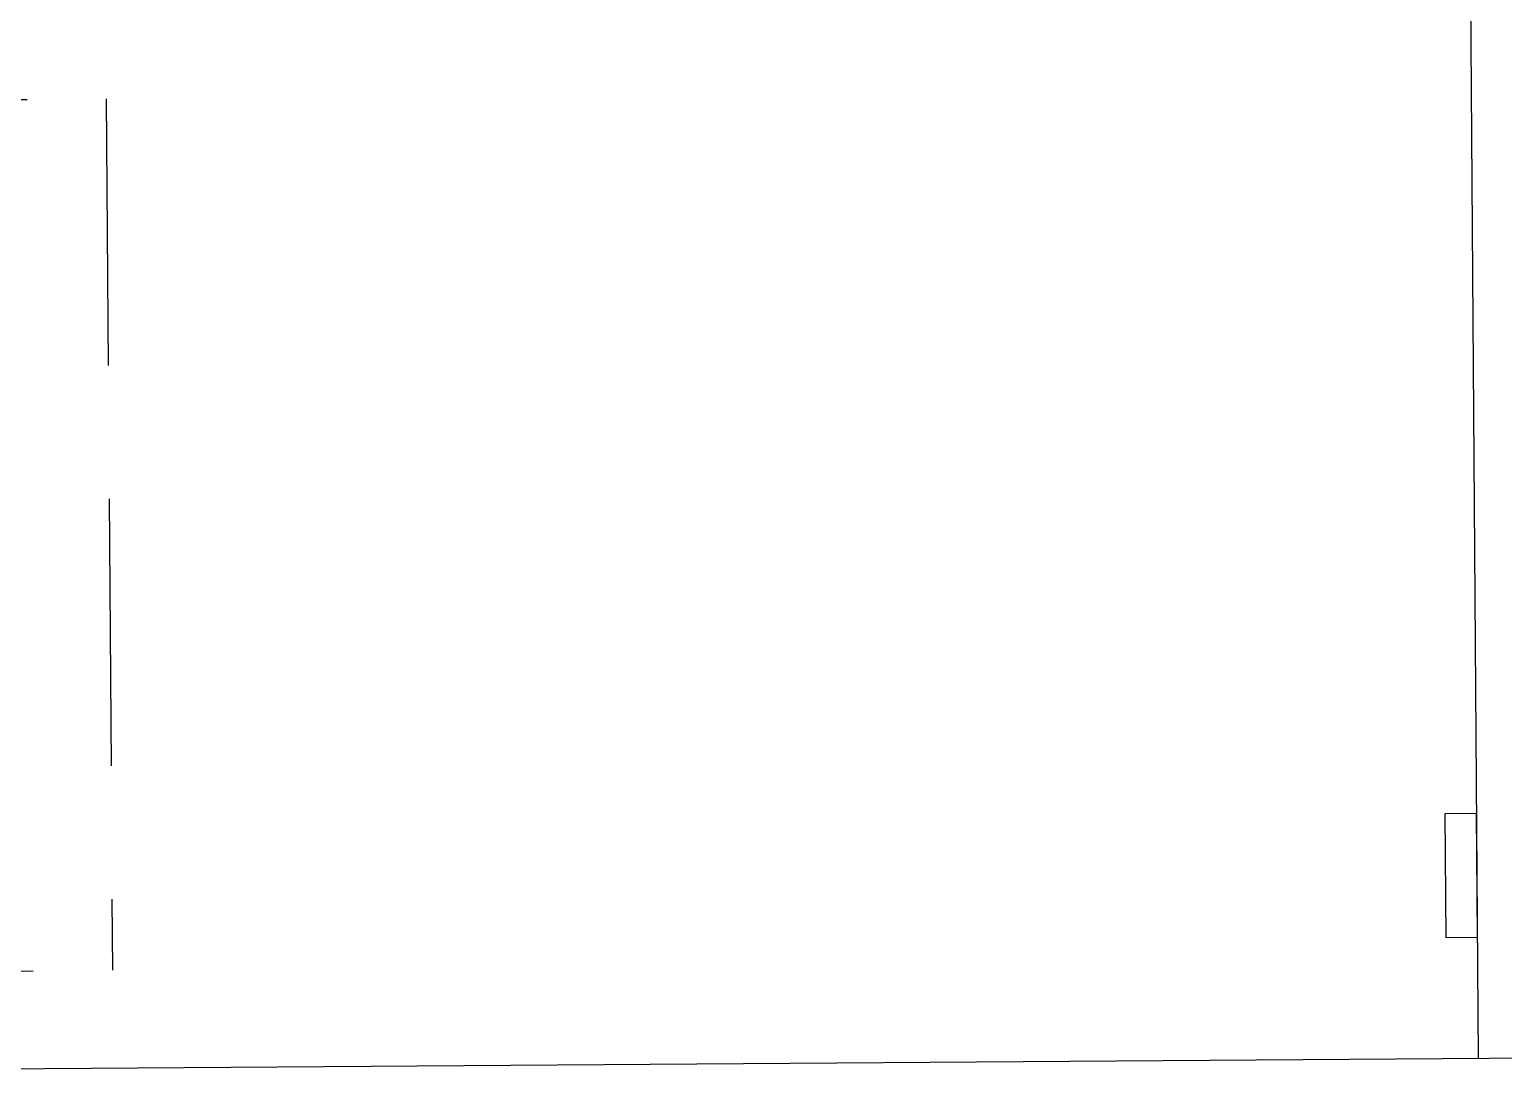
# Model space of a CAD drawing. Header units: feet. Extents: x 919634 to 928945, y 707022 to 708026.
# Drawn here: x 921010.41 to 921024.22, y 707120.89 to 707130.67 of the extents above; entities that cross this region are included whole.
import ezdxf

# ---------------------------------------------------------------- set-up
doc = ezdxf.new("R2010")
doc.units = ezdxf.units.FT
doc.header["$LTSCALE"] = 20
doc.header["$MEASUREMENT"] = 0
doc.linetypes.add('Site Plan$0$HIDDEN2', pattern=[0.1875, 0.125, -0.0625])
for name, color, linetype in [('-u-site-xref', 7, 'Continuous'), ('Site Plan$0$-u-site-bldg_interior', 252, 'Continuous'), ('Site Plan$0$SP-BLDG-ROOF ABOVE', 4, 'Site Plan$0$HIDDEN2')]:
    doc.layers.add(name, color=color, linetype=linetype)
doc.layers.get('-u-site-xref').off()

# ---------------------------------------------------------------- blocks, each defined once
blk = doc.blocks.new('Site Plan')
at = {"layer": 'Site Plan$0$-u-site-bldg_interior'}
for p, q in [((921023.914021038, 707131.0294004253, 2.697553752533984e-08), (921023.9854819664, 707121.0296557618, 2.697553752533984e-08)), ((921003.9936132783, 707120.8867883643, 2.697553342125346e-08), (921062.9087755874, 707121.3078123337, 2.69755336090443e-08))]:
    blk.add_line(p, q, dxfattribs=at)
at = {"layer": 'Site Plan$0$-u-site-bldg_interior', "elevation": 2.697553752533984e-08}
blk.add_lwpolyline([(921023.6774037969, 707123.3251250188), (921023.9690630162, 707123.3272092959), (921023.9774001245, 707122.1605724186), (921023.6857409052, 707122.1584881415)], close=True, dxfattribs=at)
at = {"layer": 'Site Plan$0$SP-BLDG-ROOF ABOVE'}
for p, q in [((921004.1370309489, 707129.9713785364, 2.697553342125346e-08), (921011.1292315744, 707130.021346727, 2.697553752533984e-08)), ((921004.137065272, 707129.9713787815, 2.697553342125346e-08), (921011.1292658974, 707130.0213469721, 2.697553752533984e-08)), ((921011.1292315744, 707130.021346727, 2.697553752533984e-08), (921011.1875913325, 707121.8548885852, 2.697553752533984e-08)), ((921004.1953907071, 707121.8049203946, 2.697553342125346e-08), (921011.1875913325, 707121.8548885852, 2.697553752533984e-08))]:
    blk.add_line(p, q, dxfattribs=at)

msp = doc.modelspace()

# ---------------------------------------------------------------- block references
at = {"layer": '-u-site-xref'}
msp.add_blockref('Site Plan', (0, 0), dxfattribs=at)

doc.saveas('drawing.dxf')
